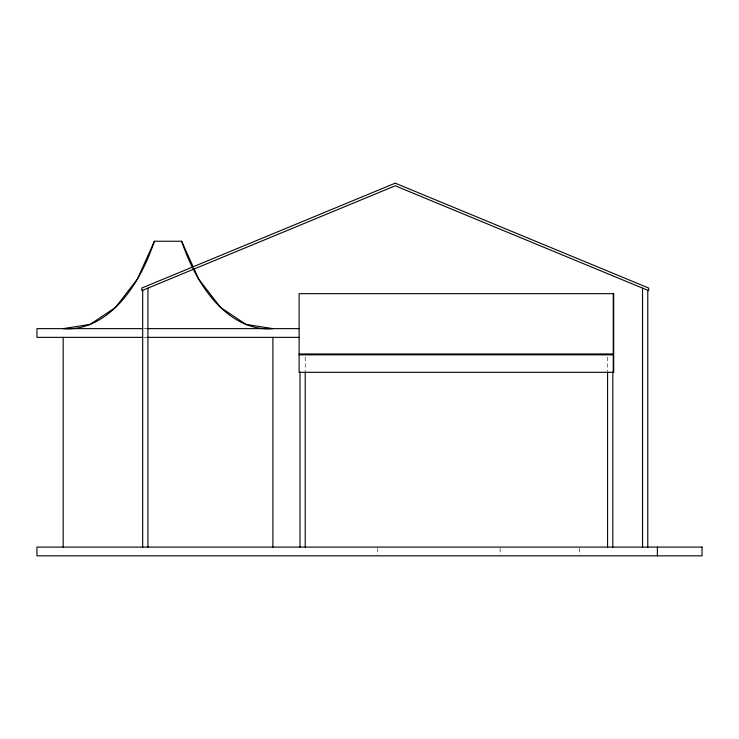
<?xml version="1.0" encoding="UTF-8"?>
<svg xmlns="http://www.w3.org/2000/svg" width="739" height="739" viewBox="0 0 739 739"><rect width="100%" height="100%" fill="white"/><g stroke="black" fill="none" stroke-linecap="round" stroke-linejoin="round"><path stroke-width="0.55" stroke-dasharray="3.69 2.77" d="M143.828 328.624L147.329 328.624M143.828 337.363L147.329 337.363M607.587 357.14L607.587 370.96M579.709 548.181L579.709 554.74M500.1 548.181L500.1 554.74M377.758 548.181L377.758 554.74M305.225 357.14L305.225 370.96"/><path stroke-width="1.11" d="M154.396 241.237L137.389 279.102L115.432 307.498L90.093 324.412L63.166 328.624A182.431 101.197 90 0 0 154.396 241.237L181.665 241.237A182.431 101.197 -90 0 0 272.894 328.624L245.967 324.412L220.628 307.498L198.671 279.102L194.089 268.913M142.738 328.624L36.95 328.624L36.95 337.363L142.738 337.363M147.292 328.624L299.11 328.624M147.292 337.363L299.11 337.363M299.11 353.963L613.268 353.963M299.11 354.84L613.268 354.84M181.665 241.237L193.175 266.881M657.396 547.091L657.396 555.83M647.78 290.298L647.78 547.091M642.542 288.127L642.542 547.091M613.268 293.669L613.268 372.317M612.825 372.105L612.825 547.091M607.587 372.105L607.587 547.091M305.225 372.105L305.225 547.091M299.988 372.105L299.988 547.091M272.894 337.363L272.894 547.091M147.929 288.127L147.929 547.091M142.692 290.298L142.692 547.091M63.166 337.363L63.166 547.091M395.236 183.17L141.814 288.034L141.814 290.658L395.236 185.794L648.657 290.658L648.657 288.034L395.236 183.17M613.703 293.669L299.11 293.669L299.11 372.317L613.703 372.317L613.703 293.669M702.05 547.091L36.95 547.091L36.95 555.83L702.05 555.83L702.05 547.091"/></g></svg>
